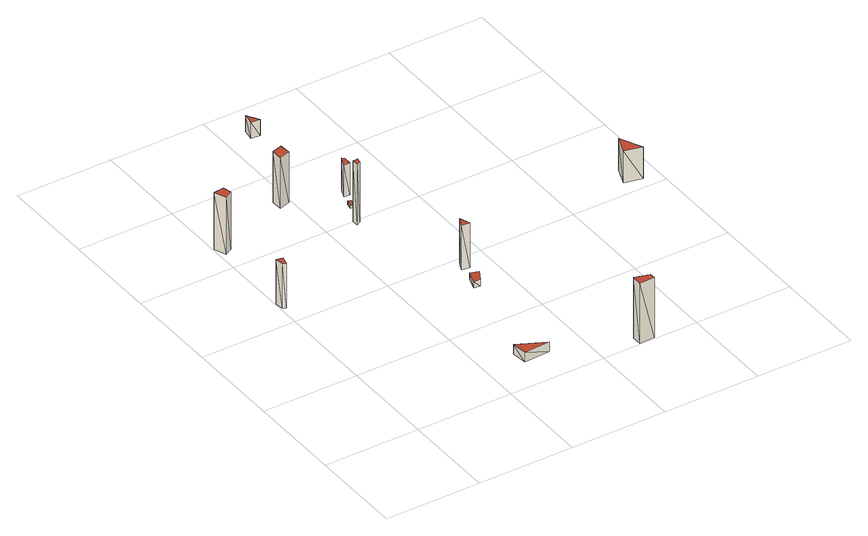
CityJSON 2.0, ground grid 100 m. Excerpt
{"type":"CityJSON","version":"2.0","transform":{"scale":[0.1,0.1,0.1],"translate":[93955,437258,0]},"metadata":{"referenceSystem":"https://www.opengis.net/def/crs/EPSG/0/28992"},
"CityObjects":{
"building1":{"type":"Building","attributes":{"+height_valid":1,"+non_residential":1,"+groundHeight":0,"measuredHeight":49,"+total_area":1652.33,"+discount_factor":0.7,"+min_bicycle_parking_spaces":208,"+min_car_parking_spaces":92,"+function":"catering IV"},"geometry":[{"type":"MultiSurface","lod":"1.2","boundaries":[[[0,1,2,3]],[[4,5,6,7]],[[0,5,4]],[[0,1,5]],[[1,6,5]],[[1,2,6]],[[2,7,6]],[[2,3,7]],[[3,4,7]],[[3,0,4]]],"semantics":{"surfaces":[{"type":"GroundSurface"},{"type":"RoofSurface"},{"type":"WallSurface"}],"values":[0,1,2,2,2,2,2,2,2,2]}}]},
"building2":{"type":"Building","attributes":{"+height_valid":1,"+non_residential":2,"+groundHeight":0,"measuredHeight":63,"+total_area":7163.98,"+discount_factor":0,"+min_bicycle_parking_spaces":67,"+min_car_parking_spaces":57,"+function1":"Museum","+function2":"Retail"},"geometry":[{"type":"MultiSurface","lod":"1.2","boundaries":[[[8,9,10,11]],[[12,13,14,15]],[[8,13,12]],[[8,9,13]],[[9,14,13]],[[9,10,14]],[[10,15,14]],[[10,11,15]],[[11,12,15]],[[11,8,12]]],"semantics":{"surfaces":[{"type":"GroundSurface"},{"type":"RoofSurface"},{"type":"WallSurface"}],"values":[0,1,2,2,2,2,2,2,2,2]}}]},
"building3":{"type":"Building","attributes":{"+height_valid":1,"+non_residential":1,"+groundHeight":0,"measuredHeight":10.5,"+total_area":1661.28,"+discount_factor":0.8,"+min_bicycle_parking_spaces":12,"+min_car_parking_spaces":6,"+function":"Museum"},"geometry":[{"type":"MultiSurface","lod":"1.2","boundaries":[[[16,17,18]],[[19,20,21]],[[16,20,19]],[[16,17,20]],[[17,21,20]],[[17,18,21]],[[18,19,21]],[[18,16,19]]],"semantics":{"surfaces":[{"type":"GroundSurface"},{"type":"RoofSurface"},{"type":"WallSurface"}],"values":[0,1,2,2,2,2,2,2]}}]},
"building4":{"type":"Building","attributes":{"+height_valid":1,"+non_residential":2,"+groundHeight":0,"measuredHeight":56,"+total_area":7272.1,"+discount_factor":0,"+min_bicycle_parking_spaces":458,"+min_car_parking_spaces":142,"+function1":"catering III","+function2":"catering I"},"geometry":[{"type":"MultiSurface","lod":"1.2","boundaries":[[[22,23,24,25]],[[26,27,28,29]],[[22,27,26]],[[22,23,27]],[[23,28,27]],[[23,24,28]],[[24,29,28]],[[24,25,29]],[[25,26,29]],[[25,22,26]]],"semantics":{"surfaces":[{"type":"GroundSurface"},{"type":"RoofSurface"},{"type":"WallSurface"}],"values":[0,1,2,2,2,2,2,2,2,2]}}]},
"building5":{"type":"Building","attributes":{"+height_valid":1,"+non_residential":1,"+groundHeight":0,"measuredHeight":7,"+total_area":517.44,"+discount_factor":0.7,"+min_bicycle_parking_spaces":0,"+min_car_parking_spaces":0,"+function":"catering III"},"geometry":[{"type":"MultiSurface","lod":"1.2","boundaries":[[[30,31,32,33]],[[34,35,36,37]],[[30,35,34]],[[30,31,35]],[[31,36,35]],[[31,32,36]],[[32,37,36]],[[32,33,37]],[[33,34,37]],[[33,30,34]]],"semantics":{"surfaces":[{"type":"GroundSurface"},{"type":"RoofSurface"},{"type":"WallSurface"}],"values":[0,1,2,2,2,2,2,2,2,2]}}]},
"building6":{"type":"Building","attributes":{"+height_valid":1,"+non_residential":0,"+groundHeight":0,"measuredHeight":66.5,"+total_area":1364.94,"+discount_factor":0.7,"+min_bicycle_parking_spaces":53,"+min_car_parking_spaces":3,"+function":"Residential"},"geometry":[{"type":"MultiSurface","lod":"1.2","boundaries":[[[38,39,40,41]],[[42,43,44,45]],[[38,43,42]],[[38,39,43]],[[39,44,43]],[[39,40,44]],[[40,45,44]],[[40,41,45]],[[41,42,45]],[[41,38,42]]],"semantics":{"surfaces":[{"type":"GroundSurface"},{"type":"RoofSurface"},{"type":"WallSurface"}],"values":[0,1,2,2,2,2,2,2,2,2]}}]},
"building7":{"type":"Building","attributes":{"+height_valid":1,"+non_residential":2,"+groundHeight":0,"measuredHeight":49,"+total_area":2181.04,"+discount_factor":0,"+min_bicycle_parking_spaces":22,"+min_car_parking_spaces":18,"+function1":"Museum","+function2":"Supermarket"},"geometry":[{"type":"MultiSurface","lod":"1.2","boundaries":[[[46,47,48]],[[49,50,51]],[[46,50,49]],[[46,47,50]],[[47,51,50]],[[47,48,51]],[[48,49,51]],[[48,46,49]]],"semantics":{"surfaces":[{"type":"GroundSurface"},{"type":"RoofSurface"},{"type":"WallSurface"}],"values":[0,1,2,2,2,2,2,2]}}]},
"building8":{"type":"Building","attributes":{"+height_valid":1,"+non_residential":1,"+groundHeight":0,"measuredHeight":3.5,"+total_area":56.02,"+discount_factor":0.7,"+min_bicycle_parking_spaces":0,"+min_car_parking_spaces":0,"+function":"universities"},"geometry":[{"type":"MultiSurface","lod":"1.2","boundaries":[[[52,53,54,55]],[[56,57,58,59]],[[52,57,56]],[[52,53,57]],[[53,58,57]],[[53,54,58]],[[54,59,58]],[[54,55,59]],[[55,56,59]],[[55,52,56]]],"semantics":{"surfaces":[{"type":"GroundSurface"},{"type":"RoofSurface"},{"type":"WallSurface"}],"values":[0,1,2,2,2,2,2,2,2,2]}}]},
"building9":{"type":"Building","attributes":{"+height_valid":1,"+non_residential":1,"+groundHeight":0,"measuredHeight":35,"+total_area":1113.89,"+discount_factor":0.7,"+min_bicycle_parking_spaces":102,"+min_car_parking_spaces":15,"+function":"universities"},"geometry":[{"type":"MultiSurface","lod":"1.2","boundaries":[[[60,61,62,63]],[[64,65,66,67]],[[60,65,64]],[[60,61,65]],[[61,66,65]],[[61,62,66]],[[62,67,66]],[[62,63,67]],[[63,64,67]],[[63,60,64]]],"semantics":{"surfaces":[{"type":"GroundSurface"},{"type":"RoofSurface"},{"type":"WallSurface"}],"values":[0,1,2,2,2,2,2,2,2,2]}}]},
"building10":{"type":"Building","attributes":{"+height_valid":1,"+non_residential":2,"+groundHeight":0,"measuredHeight":66.5,"+total_area":8461.46,"+discount_factor":0,"+min_bicycle_parking_spaces":444,"+min_car_parking_spaces":230,"+function1":"catering IV","+function2":"Supermarket"},"geometry":[{"type":"MultiSurface","lod":"1.2","boundaries":[[[68,69,70,71]],[[72,73,74,75]],[[68,73,72]],[[68,69,73]],[[69,74,73]],[[69,70,74]],[[70,75,74]],[[70,71,75]],[[71,72,75]],[[71,68,72]]],"semantics":{"surfaces":[{"type":"GroundSurface"},{"type":"RoofSurface"},{"type":"WallSurface"}],"values":[0,1,2,2,2,2,2,2,2,2]}}]},
"building11":{"type":"Building","attributes":{"+height_valid":1,"+non_residential":1,"+groundHeight":0,"measuredHeight":17.5,"+total_area":697,"+discount_factor":0.7,"+min_bicycle_parking_spaces":44,"+min_car_parking_spaces":20,"+function":"catering I"},"geometry":[{"type":"MultiSurface","lod":"1.2","boundaries":[[[76,77,78]],[[79,80,81]],[[76,80,79]],[[76,77,80]],[[77,81,80]],[[77,78,81]],[[78,79,81]],[[78,76,79]]],"semantics":{"surfaces":[{"type":"GroundSurface"},{"type":"RoofSurface"},{"type":"WallSurface"}],"values":[0,1,2,2,2,2,2,2]}}]},
"building12":{"type":"Building","attributes":{"+height_valid":1,"+non_residential":1,"+groundHeight":0,"measuredHeight":35,"+total_area":4633.37,"+discount_factor":0.7,"+min_bicycle_parking_spaces":584,"+min_car_parking_spaces":260,"+function":"catering IV"},"geometry":[{"type":"MultiSurface","lod":"1.2","boundaries":[[[82,83,84]],[[85,86,87]],[[82,86,85]],[[82,83,86]],[[83,87,86]],[[83,84,87]],[[84,85,87]],[[84,82,85]]],"semantics":{"surfaces":[{"type":"GroundSurface"},{"type":"RoofSurface"},{"type":"WallSurface"}],"values":[0,1,2,2,2,2,2,2]}}]}
},
"vertices":[
[8,2323,0],[79,2310,0],[58,2222,0],[20,2235,0],[8,2323,490],[79,2310,490],[58,2222,490],[20,2235,490],
[12,3334,0],[121,3342,0],[141,3250,0],[62,3204,0],[12,3334,630],[121,3342,630],[141,3250,630],[62,3204,630],
[1361,501,0],[1654,355,0],[1378,338,0],[1361,501,105],[1654,355,105],[1378,338,105],
[856,3651,0],[960,3680,0],[973,3568,0],[860,3530,0],[856,3651,560],[960,3680,560],[973,3568,560],[860,3530,560],
[1670,1683,0],[1758,1654,0],[1696,1541,0],[1629,1546,0],[1670,1683,70],[1758,1654,70],[1696,1541,70],[1629,1546,70],
[1290,3008,0],[1345,3012,0],[1340,2962,0],[1294,2941,0],[1290,3008,665],[1345,3012,665],[1340,2962,665],[1294,2941,665],
[1733,1942,0],[1775,1830,0],[1691,1842,0],[1733,1942,490],[1775,1830,490],[1691,1842,490],
[1395,3254,0],[1428,3246,0],[1428,3192,0],[1386,3187,0],[1395,3254,35],[1428,3246,35],[1428,3192,35],[1386,3187,35],
[1474,3471,0],[1499,3451,0],[1495,3363,0],[1432,3363,0],[1474,3471,350],[1499,3451,350],[1495,3363,350],[1432,3363,350],
[2397,113,0],[2552,71,0],[2556,12,0],[2397,8,0],[2397,113,665],[2552,71,665],[2556,12,665],[2397,8,665],
[1253,4700,0],[1332,4574,0],[1236,4583,0],[1253,4700,175],[1332,4574,175],[1236,4583,175],
[3717,2352,0],[3830,2118,0],[3646,2164,0],[3717,2352,350],[3830,2118,350],[3646,2164,350]
]}
